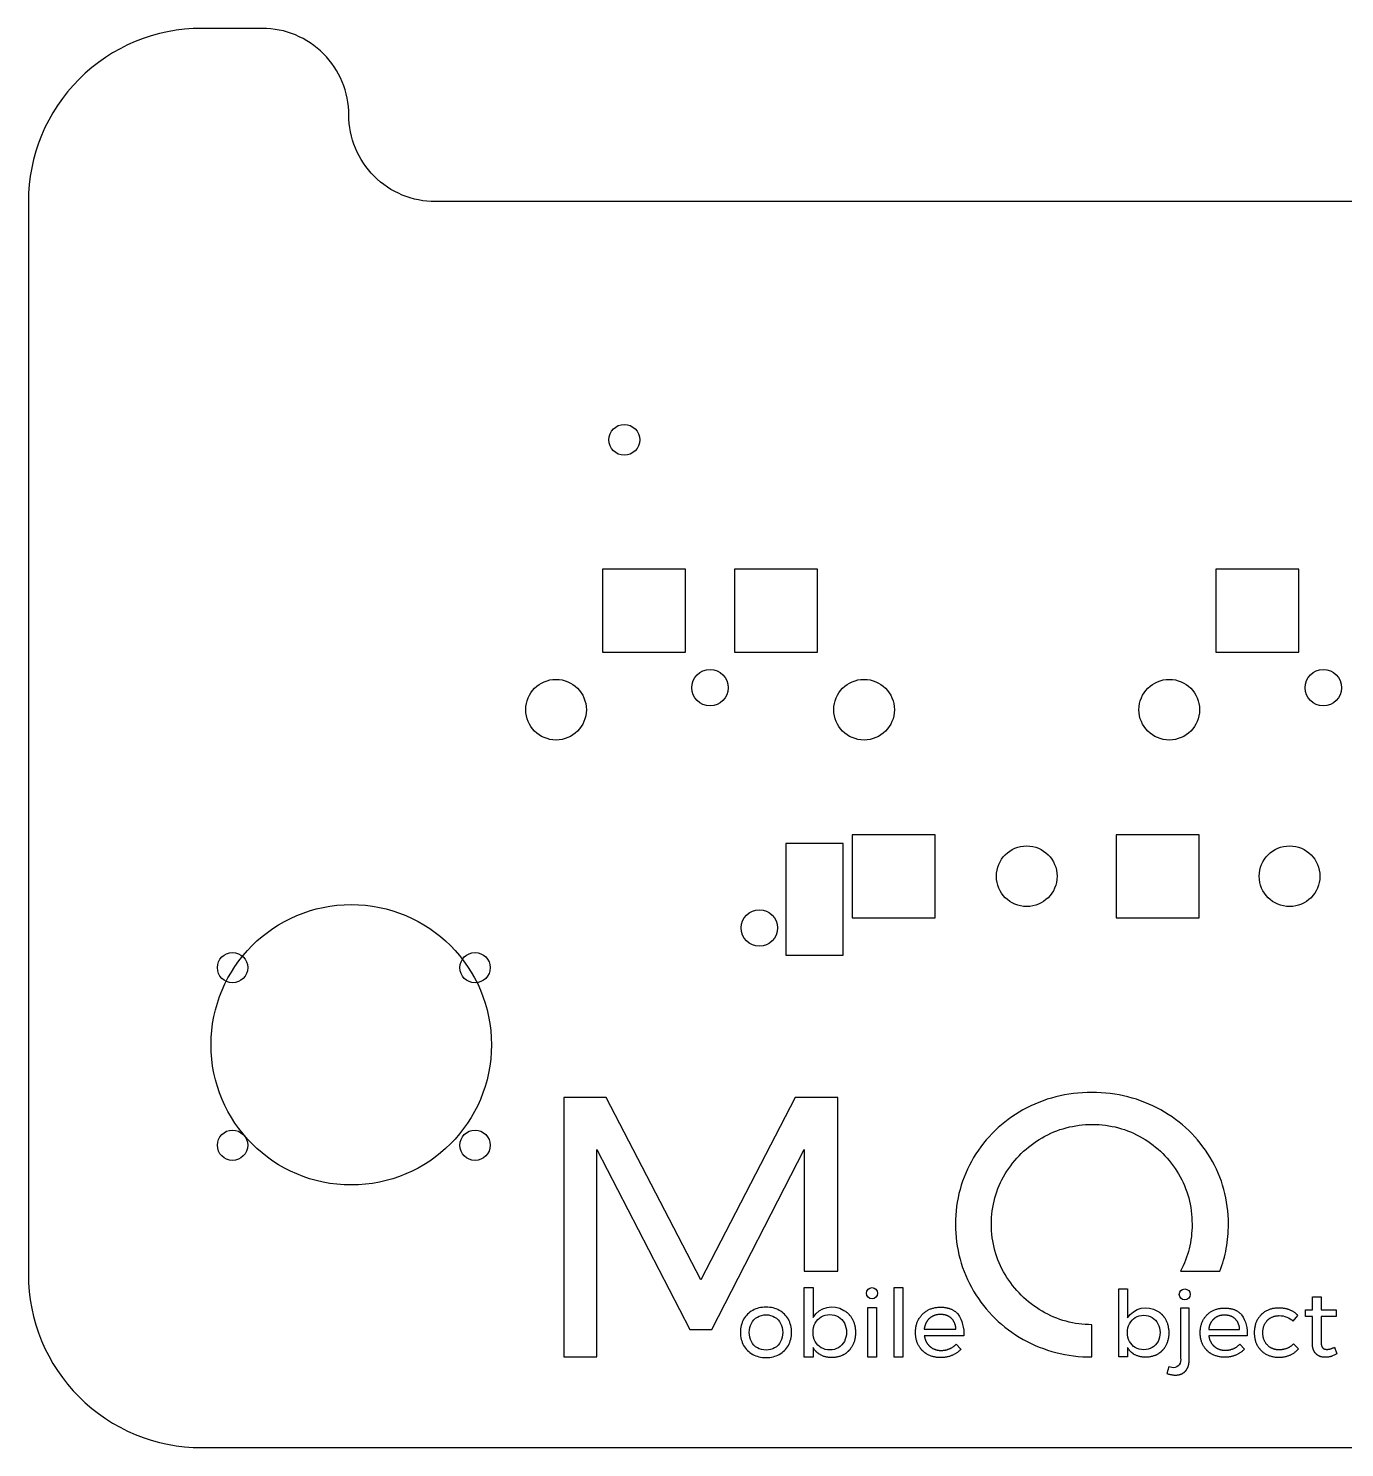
# Model space of a CAD drawing. Header units: millimetres. Extents: x -1043 to -744, y -1370 to -1206.
# Drawn here: x -1043.3 to -891.3, y -1370.3 to -1206.5 of the extents above; entities that cross this region are included whole.
import ezdxf

# ---------------------------------------------------------------- set-up
doc = ezdxf.new("R2010")
doc.units = ezdxf.units.MM
doc.header["$MEASUREMENT"] = 0
doc.layers.add('Electronics$CUT1', color=1, linetype='Continuous', true_color=0xff0000)
doc.layers.add('Electronics$ENGRAVE1', color=5, linetype='Continuous', true_color=0x0000ff)

msp = doc.modelspace()

# ---------------------------------------------------------------- linework, layer by layer
at = {"layer": 'Electronics$CUT1'}
msp.add_lwpolyline([(-1043.3, -1226.5), (-1043.3, -1350.34, 0.414214), (-1023.3, -1370.34), (-764.3, -1370.34, 0.414214), (-744.3, -1350.34), (-744.3, -1226.5, 0.414214), (-764.3, -1206.5), (-771.3, -1206.5, 0.414214), (-781.3, -1216.5, -0.414214), (-791.3, -1226.5), (-996.3, -1226.5, -0.414214), (-1006.3, -1216.5, 0.414214), (-1016.3, -1206.5), (-1023.3, -1206.5, 0.414214)], format="xyb", close=True, dxfattribs=at)
for points in [[(-977.01, -1278.51), (-967.42, -1278.51), (-967.42, -1268.93), (-977.01, -1268.93)], [(-961.77, -1278.51), (-952.18, -1278.51), (-952.18, -1268.93), (-961.77, -1268.93)], [(-906.21, -1278.51), (-896.62, -1278.51), (-896.62, -1268.93), (-906.21, -1268.93)], [(-955.86, -1313.49), (-949.23, -1313.49), (-949.23, -1300.6), (-955.86, -1300.6)], [(-948.2, -1309.17), (-938.62, -1309.17), (-938.62, -1299.58), (-948.2, -1299.58)], [(-917.72, -1309.17), (-908.14, -1309.17), (-908.14, -1299.58), (-917.72, -1299.58)]]:
    msp.add_lwpolyline(points, close=True, dxfattribs=at)
for centre, radius in [((-974.5, -1254), 1.78), ((-964.6, -1282.61), 2.1), ((-893.8, -1282.61), 2.1), ((-982.38, -1285.15), 3.5), ((-946.82, -1285.15), 3.5), ((-911.58, -1285.15), 3.5), ((-928.04, -1304.38), 3.5), ((-897.69, -1304.38), 3.5), ((-1006.02, -1323.83), 16.19), ((-958.9, -1310.35), 2.1), ((-1019.73, -1314.93), 1.75), ((-991.73, -1314.93), 1.75), ((-1019.73, -1335.43), 1.75), ((-991.73, -1335.43), 1.75)]:
    msp.add_circle(centre, radius, dxfattribs=at)
at = {"layer": 'Electronics$ENGRAVE1'}
for points in [[(-949.85, -1329.9), (-954.78, -1329.9), (-965.65, -1350.97), (-976.61, -1329.9), (-981.49, -1329.9), (-981.49, -1359.87), (-977.68, -1359.87), (-977.68, -1335.94), (-966.93, -1356.7), (-964.41, -1356.7), (-953.75, -1335.94), (-953.72, -1349.97), (-949.85, -1349.97)], [(-910.29, -1349.97), (-905.74, -1349.97), (-905.62, -1349.65), (-905.51, -1349.33), (-905.4, -1349), (-905.31, -1348.68), (-905.22, -1348.34), (-905.14, -1348.01), (-905.06, -1347.68), (-905, -1347.34), (-904.94, -1347), (-904.89, -1346.65), (-904.85, -1346.31), (-904.82, -1345.96), (-904.79, -1345.61), (-904.77, -1345.26), (-904.76, -1344.9), (-904.75, -1344.54), (-904.76, -1344.02), (-904.79, -1343.51), (-904.83, -1343), (-904.88, -1342.49), (-904.96, -1341.99), (-905.05, -1341.5), (-905.16, -1341.01), (-905.28, -1340.53), (-905.42, -1340.05), (-905.57, -1339.58), (-905.75, -1339.11), (-905.93, -1338.65), (-906.14, -1338.19), (-906.36, -1337.74), (-906.6, -1337.3), (-906.85, -1336.86), (-907.12, -1336.43), (-907.4, -1336.01), (-907.69, -1335.6), (-908, -1335.21), (-908.31, -1334.82), (-908.64, -1334.45), (-908.98, -1334.09), (-909.33, -1333.74), (-909.69, -1333.4), (-910.07, -1333.08), (-910.45, -1332.76), (-910.85, -1332.46), (-911.26, -1332.17), (-911.69, -1331.88), (-912.12, -1331.62), (-912.57, -1331.36), (-913.02, -1331.12), (-913.48, -1330.89), (-913.95, -1330.67), (-914.42, -1330.48), (-914.9, -1330.3), (-915.38, -1330.13), (-915.87, -1329.98), (-916.36, -1329.85), (-916.86, -1329.73), (-917.36, -1329.63), (-917.87, -1329.54), (-918.39, -1329.47), (-918.91, -1329.42), (-919.44, -1329.38), (-919.97, -1329.35), (-920.51, -1329.35), (-921.05, -1329.35), (-921.59, -1329.38), (-922.12, -1329.42), (-922.64, -1329.47), (-923.16, -1329.54), (-923.68, -1329.63), (-924.18, -1329.73), (-924.68, -1329.85), (-925.18, -1329.98), (-925.67, -1330.13), (-926.15, -1330.3), (-926.63, -1330.48), (-927.1, -1330.67), (-927.56, -1330.89), (-928.02, -1331.12), (-928.47, -1331.36), (-928.92, -1331.62), (-929.35, -1331.88), (-929.77, -1332.17), (-930.18, -1332.46), (-930.57, -1332.76), (-930.96, -1333.08), (-931.33, -1333.4), (-931.69, -1333.74), (-932.04, -1334.09), (-932.38, -1334.45), (-932.71, -1334.82), (-933.02, -1335.21), (-933.33, -1335.6), (-933.62, -1336.01), (-933.9, -1336.43), (-934.17, -1336.86), (-934.42, -1337.3), (-934.66, -1337.74), (-934.88, -1338.19), (-935.08, -1338.65), (-935.27, -1339.11), (-935.44, -1339.58), (-935.6, -1340.05), (-935.74, -1340.53), (-935.86, -1341.01), (-935.97, -1341.5), (-936.06, -1341.99), (-936.13, -1342.49), (-936.19, -1343), (-936.23, -1343.51), (-936.25, -1344.02), (-936.26, -1344.54), (-936.25, -1345.07), (-936.23, -1345.58), (-936.19, -1346.09), (-936.13, -1346.6), (-936.06, -1347.1), (-935.97, -1347.6), (-935.86, -1348.09), (-935.74, -1348.57), (-935.6, -1349.05), (-935.44, -1349.53), (-935.27, -1350), (-935.08, -1350.46), (-934.88, -1350.92), (-934.66, -1351.38), (-934.42, -1351.83), (-934.17, -1352.27), (-933.9, -1352.71), (-933.62, -1353.13), (-933.33, -1353.54), (-933.02, -1353.94), (-932.71, -1354.33), (-932.38, -1354.71), (-932.04, -1355.08), (-931.69, -1355.43), (-931.32, -1355.77), (-930.95, -1356.1), (-930.56, -1356.42), (-930.16, -1356.73), (-929.75, -1357.02), (-929.33, -1357.31), (-928.9, -1357.58), (-928.45, -1357.84), (-927.99, -1358.08), (-927.53, -1358.31), (-927.07, -1358.53), (-926.6, -1358.73), (-926.12, -1358.91), (-925.64, -1359.08), (-925.15, -1359.23), (-924.66, -1359.36), (-924.16, -1359.48), (-923.65, -1359.59), (-923.14, -1359.67), (-922.63, -1359.74), (-922.11, -1359.8), (-921.58, -1359.84), (-921.05, -1359.86), (-920.51, -1359.87), (-920.51, -1356.15), (-920.89, -1356.14), (-921.28, -1356.12), (-921.66, -1356.09), (-922.03, -1356.04), (-922.4, -1355.99), (-922.77, -1355.92), (-923.14, -1355.84), (-923.5, -1355.75), (-923.86, -1355.65), (-924.21, -1355.53), (-924.56, -1355.4), (-924.91, -1355.26), (-925.25, -1355.11), (-925.6, -1354.95), (-925.93, -1354.77), (-926.27, -1354.58), (-926.6, -1354.38), (-926.92, -1354.18), (-927.23, -1353.96), (-927.54, -1353.73), (-927.83, -1353.5), (-928.12, -1353.26), (-928.4, -1353.01), (-928.67, -1352.75), (-928.93, -1352.48), (-929.18, -1352.2), (-929.43, -1351.92), (-929.67, -1351.63), (-929.89, -1351.32), (-930.11, -1351.01), (-930.32, -1350.69), (-930.53, -1350.37), (-930.72, -1350.03), (-930.9, -1349.7), (-931.06, -1349.35), (-931.22, -1349.01), (-931.36, -1348.66), (-931.49, -1348.3), (-931.61, -1347.95), (-931.71, -1347.58), (-931.81, -1347.22), (-931.89, -1346.85), (-931.96, -1346.47), (-932.01, -1346.1), (-932.05, -1345.71), (-932.09, -1345.33), (-932.1, -1344.94), (-932.11, -1344.54), (-932.1, -1344.15), (-932.09, -1343.76), (-932.05, -1343.38), (-932.01, -1342.99), (-931.96, -1342.62), (-931.89, -1342.24), (-931.81, -1341.87), (-931.71, -1341.51), (-931.61, -1341.15), (-931.49, -1340.79), (-931.36, -1340.44), (-931.22, -1340.09), (-931.06, -1339.75), (-930.9, -1339.41), (-930.72, -1339.07), (-930.53, -1338.74), (-930.32, -1338.42), (-930.11, -1338.1), (-929.89, -1337.79), (-929.67, -1337.5), (-929.43, -1337.2), (-929.18, -1336.92), (-928.93, -1336.65), (-928.67, -1336.38), (-928.4, -1336.13), (-928.12, -1335.88), (-927.83, -1335.64), (-927.54, -1335.41), (-927.23, -1335.19), (-926.92, -1334.97), (-926.6, -1334.77), (-926.27, -1334.57), (-925.93, -1334.38), (-925.59, -1334.21), (-925.25, -1334.05), (-924.9, -1333.9), (-924.55, -1333.76), (-924.2, -1333.63), (-923.84, -1333.52), (-923.48, -1333.41), (-923.11, -1333.32), (-922.75, -1333.25), (-922.38, -1333.18), (-922, -1333.12), (-921.62, -1333.08), (-921.24, -1333.05), (-920.85, -1333.03), (-920.47, -1333.03), (-920.08, -1333.03), (-919.69, -1333.05), (-919.31, -1333.08), (-918.93, -1333.12), (-918.56, -1333.18), (-918.19, -1333.25), (-917.83, -1333.32), (-917.46, -1333.41), (-917.11, -1333.52), (-916.75, -1333.63), (-916.4, -1333.76), (-916.05, -1333.9), (-915.71, -1334.05), (-915.37, -1334.21), (-915.04, -1334.38), (-914.71, -1334.57), (-914.38, -1334.77), (-914.07, -1334.97), (-913.76, -1335.19), (-913.46, -1335.41), (-913.17, -1335.64), (-912.88, -1335.88), (-912.61, -1336.13), (-912.34, -1336.38), (-912.08, -1336.65), (-911.83, -1336.92), (-911.59, -1337.2), (-911.36, -1337.5), (-911.14, -1337.79), (-910.92, -1338.1), (-910.71, -1338.42), (-910.51, -1338.74), (-910.32, -1339.07), (-910.15, -1339.41), (-909.98, -1339.75), (-909.83, -1340.09), (-909.69, -1340.44), (-909.56, -1340.79), (-909.44, -1341.15), (-909.34, -1341.51), (-909.25, -1341.87), (-909.17, -1342.24), (-909.1, -1342.62), (-909.05, -1342.99), (-909, -1343.38), (-908.97, -1343.76), (-908.96, -1344.15), (-908.95, -1344.54), (-908.95, -1344.91), (-908.97, -1345.27), (-909, -1345.63), (-909.03, -1345.98), (-909.08, -1346.34), (-909.14, -1346.68), (-909.21, -1347.03), (-909.28, -1347.37), (-909.37, -1347.71), (-909.47, -1348.04), (-909.58, -1348.37), (-909.7, -1348.7), (-909.83, -1349.02), (-909.98, -1349.34), (-910.13, -1349.66)], [(-943.36, -1351.84), (-942.35, -1351.84), (-942.35, -1359.91), (-943.36, -1359.91)], [(-892.24, -1359.5), (-892.32, -1359.55), (-892.4, -1359.6), (-892.48, -1359.64), (-892.56, -1359.68), (-892.65, -1359.72), (-892.73, -1359.75), (-892.77, -1359.77), (-892.81, -1359.78), (-892.85, -1359.8), (-892.89, -1359.81), (-892.93, -1359.82), (-892.97, -1359.83), (-893.02, -1359.85), (-893.06, -1359.86), (-893.1, -1359.86), (-893.14, -1359.87), (-893.18, -1359.88), (-893.22, -1359.89), (-893.26, -1359.89), (-893.31, -1359.9), (-893.35, -1359.9), (-893.39, -1359.91), (-893.43, -1359.91), (-893.47, -1359.91), (-893.51, -1359.91), (-893.56, -1359.91), (-893.6, -1359.91), (-893.64, -1359.91), (-893.68, -1359.91), (-893.72, -1359.91), (-893.76, -1359.9), (-893.8, -1359.9), (-893.84, -1359.89), (-893.87, -1359.89), (-893.91, -1359.88), (-893.95, -1359.87), (-893.99, -1359.87), (-894.02, -1359.86), (-894.06, -1359.85), (-894.09, -1359.84), (-894.13, -1359.83), (-894.16, -1359.81), (-894.19, -1359.8), (-894.23, -1359.79), (-894.26, -1359.77), (-894.29, -1359.76), (-894.32, -1359.74), (-894.35, -1359.73), (-894.39, -1359.71), (-894.42, -1359.69), (-894.44, -1359.67), (-894.47, -1359.65), (-894.5, -1359.63), (-894.53, -1359.61), (-894.56, -1359.59), (-894.59, -1359.56), (-894.61, -1359.54), (-894.64, -1359.52), (-894.66, -1359.49), (-894.69, -1359.46), (-894.71, -1359.44), (-894.74, -1359.41), (-894.76, -1359.38), (-894.78, -1359.35), (-894.8, -1359.32), (-894.82, -1359.29), (-894.84, -1359.26), (-894.86, -1359.23), (-894.87, -1359.19), (-894.89, -1359.16), (-894.91, -1359.12), (-894.92, -1359.09), (-894.94, -1359.05), (-894.95, -1359.01), (-894.96, -1358.98), (-894.97, -1358.94), (-894.98, -1358.9), (-894.99, -1358.86), (-895, -1358.82), (-895.01, -1358.77), (-895.02, -1358.73), (-895.03, -1358.69), (-895.03, -1358.64), (-895.04, -1358.6), (-895.04, -1358.55), (-895.05, -1358.51), (-895.05, -1358.46), (-895.05, -1358.41), (-895.05, -1358.31), (-895.05, -1355.2), (-895.85, -1355.2), (-895.85, -1354.45), (-895.05, -1354.45), (-895.05, -1352.94), (-894.05, -1352.94), (-894.05, -1354.45), (-892.33, -1354.45), (-892.33, -1355.2), (-894.05, -1355.2), (-894.05, -1358.13), (-894.05, -1358.19), (-894.05, -1358.24), (-894.05, -1358.3), (-894.04, -1358.35), (-894.04, -1358.4), (-894.03, -1358.44), (-894.03, -1358.47), (-894.02, -1358.49), (-894.02, -1358.51), (-894.01, -1358.53), (-894.01, -1358.55), (-894, -1358.57), (-893.99, -1358.59), (-893.99, -1358.61), (-893.98, -1358.63), (-893.97, -1358.65), (-893.97, -1358.66), (-893.96, -1358.68), (-893.95, -1358.7), (-893.94, -1358.71), (-893.93, -1358.73), (-893.92, -1358.74), (-893.91, -1358.76), (-893.91, -1358.77), (-893.89, -1358.79), (-893.89, -1358.79), (-893.88, -1358.8), (-893.87, -1358.81), (-893.86, -1358.82), (-893.85, -1358.83), (-893.84, -1358.85), (-893.83, -1358.86), (-893.81, -1358.87), (-893.8, -1358.88), (-893.79, -1358.89), (-893.78, -1358.9), (-893.76, -1358.9), (-893.75, -1358.91), (-893.73, -1358.92), (-893.72, -1358.93), (-893.7, -1358.94), (-893.69, -1358.94), (-893.67, -1358.95), (-893.66, -1358.96), (-893.64, -1358.96), (-893.62, -1358.97), (-893.61, -1358.97), (-893.59, -1358.98), (-893.57, -1358.98), (-893.55, -1358.98), (-893.53, -1358.99), (-893.52, -1358.99), (-893.5, -1358.99), (-893.48, -1359), (-893.46, -1359), (-893.44, -1359), (-893.42, -1359), (-893.4, -1359), (-893.37, -1359), (-893.35, -1359), (-893.32, -1359), (-893.3, -1359), (-893.27, -1359), (-893.25, -1358.99), (-893.22, -1358.99), (-893.2, -1358.99), (-893.17, -1358.98), (-893.14, -1358.98), (-893.12, -1358.97), (-893.09, -1358.97), (-893.06, -1358.96), (-893.01, -1358.95), (-892.96, -1358.93), (-892.9, -1358.92), (-892.85, -1358.9), (-892.79, -1358.87), (-892.73, -1358.85), (-892.68, -1358.83), (-892.62, -1358.8), (-892.56, -1358.77), (-892.5, -1358.73)], [(-946.4, -1354.16), (-945.39, -1354.16), (-945.39, -1359.91), (-946.4, -1359.91)], [(-936.21, -1356.65), (-936.22, -1356.6), (-936.22, -1356.55), (-936.23, -1356.5), (-936.23, -1356.46), (-936.24, -1356.41), (-936.25, -1356.36), (-936.25, -1356.32), (-936.26, -1356.28), (-936.27, -1356.23), (-936.28, -1356.19), (-936.3, -1356.15), (-936.31, -1356.11), (-936.32, -1356.07), (-936.34, -1356.03), (-936.35, -1355.99), (-936.37, -1355.95), (-936.38, -1355.91), (-936.4, -1355.87), (-936.42, -1355.83), (-936.44, -1355.8), (-936.46, -1355.76), (-936.48, -1355.73), (-936.5, -1355.69), (-936.52, -1355.66), (-936.55, -1355.63), (-936.57, -1355.59), (-936.6, -1355.56), (-936.62, -1355.53), (-936.65, -1355.5), (-936.68, -1355.47), (-936.71, -1355.44), (-936.74, -1355.41), (-936.77, -1355.38), (-936.8, -1355.36), (-936.83, -1355.33), (-936.86, -1355.31), (-936.89, -1355.28), (-936.93, -1355.26), (-936.96, -1355.24), (-936.99, -1355.21), (-937.03, -1355.19), (-937.07, -1355.17), (-937.1, -1355.16), (-937.14, -1355.14), (-937.18, -1355.12), (-937.21, -1355.1), (-937.25, -1355.09), (-937.29, -1355.07), (-937.33, -1355.06), (-937.37, -1355.05), (-937.41, -1355.04), (-937.45, -1355.02), (-937.5, -1355.01), (-937.54, -1355), (-937.58, -1355), (-937.63, -1354.99), (-937.67, -1354.98), (-937.72, -1354.98), (-937.76, -1354.97), (-937.81, -1354.97), (-937.85, -1354.96), (-937.9, -1354.96), (-937.95, -1354.96), (-938, -1354.96), (-938.05, -1354.96), (-938.09, -1354.96), (-938.14, -1354.96), (-938.18, -1354.97), (-938.23, -1354.97), (-938.28, -1354.98), (-938.32, -1354.98), (-938.36, -1354.99), (-938.41, -1355), (-938.45, -1355.01), (-938.49, -1355.01), (-938.53, -1355.03), (-938.58, -1355.04), (-938.62, -1355.05), (-938.66, -1355.06), (-938.7, -1355.07), (-938.74, -1355.09), (-938.77, -1355.11), (-938.81, -1355.12), (-938.85, -1355.14), (-938.89, -1355.16), (-938.92, -1355.18), (-938.96, -1355.2), (-939, -1355.22), (-939.03, -1355.24), (-939.07, -1355.26), (-939.1, -1355.29), (-939.14, -1355.31), (-939.17, -1355.34), (-939.2, -1355.36), (-939.23, -1355.39), (-939.27, -1355.42), (-939.3, -1355.45), (-939.33, -1355.48), (-939.36, -1355.51), (-939.39, -1355.54), (-939.41, -1355.57), (-939.44, -1355.6), (-939.47, -1355.63), (-939.49, -1355.67), (-939.52, -1355.7), (-939.54, -1355.73), (-939.57, -1355.77), (-939.59, -1355.8), (-939.61, -1355.84), (-939.63, -1355.88), (-939.65, -1355.92), (-939.67, -1355.95), (-939.69, -1355.99), (-939.71, -1356.03), (-939.72, -1356.07), (-939.74, -1356.11), (-939.75, -1356.15), (-939.77, -1356.2), (-939.78, -1356.24), (-939.8, -1356.28), (-939.81, -1356.32), (-939.82, -1356.37), (-939.83, -1356.41), (-939.84, -1356.46), (-939.85, -1356.5), (-939.86, -1356.55), (-939.86, -1356.6), (-939.87, -1356.65)], [(-903.46, -1356.69), (-903.46, -1356.64), (-903.47, -1356.59), (-903.47, -1356.55), (-903.48, -1356.5), (-903.49, -1356.45), (-903.49, -1356.41), (-903.5, -1356.37), (-903.51, -1356.32), (-903.52, -1356.28), (-903.53, -1356.24), (-903.54, -1356.2), (-903.55, -1356.16), (-903.57, -1356.12), (-903.58, -1356.08), (-903.59, -1356.04), (-903.61, -1356), (-903.63, -1355.96), (-903.64, -1355.93), (-903.66, -1355.89), (-903.68, -1355.86), (-903.7, -1355.82), (-903.72, -1355.79), (-903.74, -1355.75), (-903.76, -1355.72), (-903.79, -1355.69), (-903.81, -1355.66), (-903.84, -1355.63), (-903.86, -1355.6), (-903.89, -1355.57), (-903.91, -1355.54), (-903.94, -1355.51), (-903.97, -1355.48), (-904, -1355.45), (-904.03, -1355.43), (-904.06, -1355.4), (-904.09, -1355.38), (-904.12, -1355.35), (-904.16, -1355.33), (-904.19, -1355.31), (-904.22, -1355.29), (-904.26, -1355.27), (-904.29, -1355.25), (-904.33, -1355.23), (-904.36, -1355.21), (-904.4, -1355.2), (-904.44, -1355.18), (-904.47, -1355.16), (-904.51, -1355.15), (-904.55, -1355.14), (-904.59, -1355.12), (-904.63, -1355.11), (-904.67, -1355.1), (-904.71, -1355.09), (-904.75, -1355.08), (-904.8, -1355.07), (-904.84, -1355.07), (-904.88, -1355.06), (-904.93, -1355.06), (-904.97, -1355.05), (-905.02, -1355.05), (-905.06, -1355.04), (-905.11, -1355.04), (-905.16, -1355.04), (-905.2, -1355.04), (-905.25, -1355.04), (-905.29, -1355.04), (-905.34, -1355.04), (-905.38, -1355.05), (-905.43, -1355.05), (-905.47, -1355.06), (-905.52, -1355.06), (-905.56, -1355.07), (-905.6, -1355.08), (-905.64, -1355.08), (-905.68, -1355.09), (-905.73, -1355.1), (-905.77, -1355.11), (-905.81, -1355.13), (-905.84, -1355.14), (-905.88, -1355.15), (-905.92, -1355.17), (-905.96, -1355.18), (-906, -1355.2), (-906.03, -1355.21), (-906.07, -1355.23), (-906.11, -1355.25), (-906.14, -1355.27), (-906.18, -1355.29), (-906.21, -1355.31), (-906.25, -1355.33), (-906.28, -1355.36), (-906.31, -1355.38), (-906.35, -1355.41), (-906.38, -1355.43), (-906.41, -1355.46), (-906.44, -1355.49), (-906.47, -1355.51), (-906.5, -1355.54), (-906.53, -1355.57), (-906.56, -1355.6), (-906.58, -1355.63), (-906.61, -1355.66), (-906.64, -1355.7), (-906.66, -1355.73), (-906.69, -1355.76), (-906.71, -1355.79), (-906.73, -1355.83), (-906.75, -1355.86), (-906.78, -1355.9), (-906.8, -1355.93), (-906.82, -1355.97), (-906.83, -1356.01), (-906.85, -1356.05), (-906.87, -1356.08), (-906.89, -1356.12), (-906.9, -1356.16), (-906.92, -1356.2), (-906.93, -1356.24), (-906.94, -1356.29), (-906.96, -1356.33), (-906.97, -1356.37), (-906.98, -1356.41), (-906.99, -1356.46), (-907, -1356.5), (-907.01, -1356.55), (-907.02, -1356.59), (-907.02, -1356.64), (-907.03, -1356.69)]]:
    msp.add_lwpolyline(points, close=True, dxfattribs=at)
for points in [[(-949.14, -1354.49), (-949.06, -1354.54), (-948.98, -1354.59), (-948.95, -1354.62), (-948.91, -1354.64), (-948.88, -1354.67), (-948.84, -1354.7), (-948.81, -1354.72), (-948.77, -1354.75), (-948.74, -1354.78), (-948.7, -1354.81), (-948.67, -1354.84), (-948.64, -1354.87), (-948.61, -1354.9), (-948.58, -1354.94), (-948.55, -1354.97), (-948.52, -1355), (-948.49, -1355.04), (-948.46, -1355.07), (-948.43, -1355.1), (-948.4, -1355.14), (-948.35, -1355.21), (-948.3, -1355.29), (-948.25, -1355.37), (-948.2, -1355.44), (-948.16, -1355.53), (-948.12, -1355.61), (-948.08, -1355.7), (-948.04, -1355.78), (-948.01, -1355.87), (-947.98, -1355.96), (-947.95, -1356.05), (-947.92, -1356.14), (-947.9, -1356.24), (-947.88, -1356.33), (-947.86, -1356.43), (-947.85, -1356.53), (-947.83, -1356.63), (-947.82, -1356.73), (-947.82, -1356.84), (-947.81, -1356.94), (-947.81, -1357.05), (-947.81, -1357.15), (-947.82, -1357.26), (-947.82, -1357.36), (-947.83, -1357.46), (-947.84, -1357.56), (-947.86, -1357.66), (-947.88, -1357.76), (-947.9, -1357.85), (-947.92, -1357.94), (-947.94, -1358.04), (-947.97, -1358.13), (-948, -1358.22), (-948.04, -1358.3), (-948.07, -1358.39), (-948.11, -1358.47), (-948.15, -1358.56), (-948.2, -1358.64), (-948.24, -1358.72), (-948.29, -1358.79), (-948.34, -1358.87), (-948.37, -1358.9), (-948.4, -1358.94), (-948.42, -1358.97), (-948.45, -1359.01), (-948.48, -1359.04), (-948.51, -1359.08), (-948.54, -1359.11), (-948.57, -1359.14), (-948.6, -1359.17), (-948.63, -1359.2), (-948.66, -1359.23), (-948.69, -1359.26), (-948.73, -1359.29), (-948.76, -1359.32), (-948.79, -1359.35), (-948.83, -1359.38), (-948.86, -1359.41), (-948.9, -1359.43), (-948.93, -1359.46), (-948.97, -1359.48), (-949.01, -1359.51), (-949.04, -1359.53), (-949.12, -1359.58), (-949.16, -1359.6), (-949.2, -1359.62), (-949.24, -1359.64), (-949.28, -1359.66), (-949.32, -1359.68), (-949.36, -1359.7), (-949.4, -1359.72), (-949.45, -1359.74), (-949.53, -1359.77), (-949.62, -1359.8), (-949.7, -1359.83), (-949.79, -1359.85), (-949.88, -1359.87), (-949.97, -1359.89), (-950.07, -1359.91), (-950.16, -1359.92), (-950.26, -1359.93), (-950.35, -1359.94), (-950.45, -1359.94), (-950.55, -1359.94), (-950.64, -1359.94), (-950.73, -1359.94), (-950.82, -1359.93), (-950.91, -1359.92), (-950.99, -1359.91), (-951.07, -1359.9), (-951.16, -1359.88), (-951.24, -1359.87), (-951.32, -1359.85), (-951.4, -1359.82), (-951.47, -1359.8), (-951.55, -1359.77), (-951.62, -1359.74), (-951.69, -1359.71), (-951.77, -1359.68), (-951.84, -1359.64), (-951.9, -1359.6), (-951.97, -1359.56), (-952, -1359.54), (-952.04, -1359.52), (-952.07, -1359.49), (-952.1, -1359.47), (-952.13, -1359.45), (-952.16, -1359.42), (-952.19, -1359.4), (-952.22, -1359.37), (-952.25, -1359.35), (-952.28, -1359.32), (-952.3, -1359.3), (-952.33, -1359.27), (-952.36, -1359.24), (-952.38, -1359.21), (-952.41, -1359.18), (-952.44, -1359.16), (-952.46, -1359.13), (-952.49, -1359.1), (-952.51, -1359.07), (-952.53, -1359.03), (-952.58, -1358.97), (-952.62, -1358.91), (-952.67, -1358.84), (-952.71, -1358.77), (-952.71, -1359.91), (-953.72, -1359.91), (-953.72, -1351.84), (-952.71, -1351.84), (-952.71, -1355.3, -0.413707)], [(-912.93, -1354.58), (-912.86, -1354.63), (-912.78, -1354.68), (-912.75, -1354.7), (-912.71, -1354.73), (-912.68, -1354.75), (-912.64, -1354.78), (-912.61, -1354.81), (-912.57, -1354.84), (-912.54, -1354.87), (-912.51, -1354.89), (-912.48, -1354.92), (-912.45, -1354.95), (-912.42, -1354.98), (-912.39, -1355.02), (-912.36, -1355.05), (-912.33, -1355.08), (-912.3, -1355.11), (-912.27, -1355.15), (-912.24, -1355.18), (-912.22, -1355.22), (-912.16, -1355.29), (-912.11, -1355.36), (-912.07, -1355.43), (-912.02, -1355.51), (-911.98, -1355.59), (-911.94, -1355.67), (-911.9, -1355.76), (-911.86, -1355.84), (-911.83, -1355.93), (-911.8, -1356.02), (-911.77, -1356.1), (-911.74, -1356.2), (-911.72, -1356.29), (-911.7, -1356.38), (-911.69, -1356.48), (-911.67, -1356.57), (-911.66, -1356.67), (-911.65, -1356.77), (-911.64, -1356.87), (-911.64, -1356.97), (-911.64, -1357.08), (-911.64, -1357.18), (-911.64, -1357.28), (-911.65, -1357.38), (-911.66, -1357.48), (-911.67, -1357.58), (-911.68, -1357.67), (-911.7, -1357.77), (-911.72, -1357.86), (-911.74, -1357.95), (-911.77, -1358.04), (-911.8, -1358.13), (-911.83, -1358.22), (-911.86, -1358.3), (-911.89, -1358.39), (-911.93, -1358.47), (-911.97, -1358.55), (-912.01, -1358.63), (-912.06, -1358.71), (-912.11, -1358.78), (-912.16, -1358.85), (-912.18, -1358.89), (-912.21, -1358.92), (-912.23, -1358.96), (-912.26, -1358.99), (-912.29, -1359.02), (-912.32, -1359.06), (-912.35, -1359.09), (-912.38, -1359.12), (-912.41, -1359.15), (-912.44, -1359.18), (-912.47, -1359.21), (-912.5, -1359.24), (-912.53, -1359.27), (-912.56, -1359.3), (-912.6, -1359.32), (-912.63, -1359.35), (-912.66, -1359.38), (-912.7, -1359.4), (-912.73, -1359.43), (-912.77, -1359.45), (-912.8, -1359.48), (-912.84, -1359.5), (-912.92, -1359.55), (-912.96, -1359.57), (-912.99, -1359.59), (-913.03, -1359.61), (-913.07, -1359.63), (-913.11, -1359.65), (-913.15, -1359.67), (-913.19, -1359.69), (-913.23, -1359.7), (-913.32, -1359.73), (-913.4, -1359.76), (-913.48, -1359.79), (-913.57, -1359.81), (-913.66, -1359.83), (-913.75, -1359.85), (-913.84, -1359.87), (-913.93, -1359.88), (-914.02, -1359.89), (-914.12, -1359.9), (-914.22, -1359.9), (-914.31, -1359.9), (-914.4, -1359.9), (-914.49, -1359.9), (-914.57, -1359.89), (-914.66, -1359.88), (-914.74, -1359.87), (-914.82, -1359.86), (-914.9, -1359.85), (-914.98, -1359.83), (-915.06, -1359.81), (-915.14, -1359.79), (-915.21, -1359.76), (-915.28, -1359.74), (-915.36, -1359.71), (-915.43, -1359.68), (-915.5, -1359.64), (-915.57, -1359.61), (-915.63, -1359.57), (-915.7, -1359.53), (-915.73, -1359.51), (-915.76, -1359.49), (-915.79, -1359.46), (-915.82, -1359.44), (-915.85, -1359.42), (-915.88, -1359.39), (-915.91, -1359.37), (-915.94, -1359.35), (-915.97, -1359.32), (-916, -1359.3), (-916.02, -1359.27), (-916.05, -1359.24), (-916.08, -1359.22), (-916.1, -1359.19), (-916.13, -1359.16), (-916.15, -1359.13), (-916.18, -1359.11), (-916.2, -1359.08), (-916.22, -1359.05), (-916.25, -1359.02), (-916.29, -1358.95), (-916.33, -1358.89), (-916.38, -1358.82), (-916.42, -1358.76), (-916.42, -1359.87), (-917.4, -1359.87), (-917.4, -1351.99), (-916.42, -1351.99), (-916.42, -1355.37, -0.413707)], [(-935.99, -1354.91, -0.169777), (-935.31, -1357.43), (-939.86, -1357.43), (-939.85, -1357.48), (-939.84, -1357.53), (-939.83, -1357.57), (-939.82, -1357.62), (-939.81, -1357.66), (-939.8, -1357.71), (-939.79, -1357.75), (-939.77, -1357.8), (-939.76, -1357.84), (-939.74, -1357.88), (-939.73, -1357.92), (-939.71, -1357.97), (-939.69, -1358.01), (-939.68, -1358.05), (-939.66, -1358.09), (-939.64, -1358.12), (-939.62, -1358.16), (-939.6, -1358.2), (-939.57, -1358.24), (-939.55, -1358.27), (-939.53, -1358.31), (-939.5, -1358.34), (-939.48, -1358.38), (-939.45, -1358.41), (-939.42, -1358.44), (-939.39, -1358.48), (-939.37, -1358.51), (-939.34, -1358.54), (-939.31, -1358.57), (-939.28, -1358.6), (-939.24, -1358.63), (-939.21, -1358.66), (-939.18, -1358.69), (-939.14, -1358.71), (-939.11, -1358.74), (-939.08, -1358.77), (-939.04, -1358.79), (-939.01, -1358.81), (-938.97, -1358.84), (-938.93, -1358.86), (-938.9, -1358.88), (-938.86, -1358.9), (-938.82, -1358.92), (-938.78, -1358.94), (-938.74, -1358.96), (-938.7, -1358.97), (-938.66, -1358.99), (-938.62, -1359), (-938.58, -1359.02), (-938.54, -1359.03), (-938.5, -1359.04), (-938.46, -1359.05), (-938.41, -1359.06), (-938.37, -1359.07), (-938.33, -1359.08), (-938.28, -1359.09), (-938.24, -1359.09), (-938.19, -1359.1), (-938.15, -1359.11), (-938.1, -1359.11), (-938.05, -1359.11), (-938.01, -1359.11), (-937.96, -1359.12), (-937.91, -1359.12), (-937.85, -1359.12), (-937.78, -1359.11), (-937.72, -1359.11), (-937.66, -1359.1), (-937.6, -1359.1), (-937.54, -1359.09), (-937.48, -1359.08), (-937.42, -1359.07), (-937.36, -1359.06), (-937.3, -1359.04), (-937.24, -1359.03), (-937.18, -1359.01), (-937.13, -1358.99), (-937.07, -1358.97), (-937.01, -1358.95), (-936.96, -1358.93), (-936.9, -1358.91), (-936.85, -1358.88), (-936.8, -1358.86), (-936.75, -1358.83), (-936.7, -1358.8), (-936.65, -1358.77), (-936.6, -1358.74), (-936.55, -1358.71), (-936.5, -1358.68), (-936.45, -1358.64), (-936.41, -1358.61), (-936.36, -1358.57), (-936.32, -1358.53), (-936.28, -1358.49), (-936.23, -1358.45), (-936.19, -1358.41), (-935.64, -1358.99), (-935.69, -1359.04), (-935.75, -1359.1), (-935.8, -1359.15), (-935.86, -1359.2), (-935.92, -1359.25), (-935.98, -1359.3), (-936.04, -1359.35), (-936.11, -1359.39), (-936.17, -1359.43), (-936.24, -1359.48), (-936.3, -1359.52), (-936.37, -1359.55), (-936.44, -1359.59), (-936.51, -1359.63), (-936.59, -1359.66), (-936.66, -1359.69), (-936.74, -1359.72), (-936.81, -1359.75), (-936.89, -1359.78), (-936.97, -1359.8), (-937.05, -1359.82), (-937.13, -1359.85), (-937.21, -1359.86), (-937.29, -1359.88), (-937.37, -1359.9), (-937.46, -1359.91), (-937.54, -1359.92), (-937.63, -1359.93), (-937.72, -1359.93), (-937.81, -1359.94), (-937.9, -1359.94), (-937.99, -1359.94), (-938.09, -1359.94), (-938.2, -1359.94), (-938.3, -1359.93), (-938.4, -1359.92), (-938.5, -1359.91), (-938.6, -1359.89), (-938.69, -1359.87), (-938.79, -1359.85), (-938.88, -1359.83), (-938.97, -1359.8), (-939.06, -1359.77), (-939.15, -1359.74), (-939.24, -1359.7), (-939.33, -1359.66), (-939.41, -1359.62), (-939.49, -1359.58), (-939.58, -1359.53), (-939.65, -1359.48), (-939.69, -1359.46), (-939.73, -1359.43), (-939.77, -1359.41), (-939.81, -1359.38), (-939.84, -1359.35), (-939.88, -1359.32), (-939.91, -1359.29), (-939.95, -1359.26), (-939.98, -1359.23), (-940.01, -1359.2), (-940.05, -1359.17), (-940.08, -1359.14), (-940.11, -1359.11), (-940.14, -1359.07), (-940.17, -1359.04), (-940.2, -1359.01), (-940.23, -1358.97), (-940.26, -1358.94), (-940.29, -1358.9), (-940.32, -1358.86), (-940.34, -1358.83), (-940.37, -1358.79), (-940.42, -1358.71), (-940.47, -1358.63), (-940.52, -1358.55), (-940.56, -1358.47), (-940.6, -1358.38), (-940.64, -1358.3), (-940.68, -1358.21), (-940.71, -1358.12), (-940.74, -1358.03), (-940.77, -1357.93), (-940.79, -1357.84), (-940.81, -1357.75), (-940.83, -1357.65), (-940.85, -1357.55), (-940.86, -1357.45), (-940.87, -1357.35), (-940.88, -1357.25), (-940.88, -1357.14), (-940.88, -1357.04), (-940.88, -1356.93), (-940.88, -1356.83), (-940.87, -1356.73), (-940.86, -1356.63), (-940.85, -1356.53), (-940.83, -1356.43), (-940.81, -1356.33), (-940.79, -1356.24), (-940.77, -1356.14), (-940.74, -1356.05), (-940.71, -1355.96), (-940.68, -1355.87), (-940.64, -1355.79), (-940.6, -1355.7), (-940.56, -1355.61), (-940.52, -1355.53), (-940.47, -1355.45), (-940.42, -1355.37), (-940.37, -1355.3), (-940.32, -1355.22), (-940.26, -1355.15), (-940.2, -1355.08), (-940.14, -1355.01), (-940.08, -1354.94), (-940.02, -1354.88), (-939.95, -1354.82), (-939.88, -1354.76), (-939.81, -1354.7), (-939.73, -1354.65), (-939.66, -1354.6), (-939.58, -1354.55), (-939.5, -1354.5), (-939.42, -1354.45), (-939.33, -1354.41), (-939.25, -1354.37), (-939.16, -1354.33), (-939.07, -1354.3), (-938.98, -1354.27), (-938.89, -1354.24), (-938.8, -1354.22), (-938.71, -1354.19), (-938.61, -1354.18), (-938.51, -1354.16), (-938.42, -1354.15), (-938.32, -1354.14), (-938.22, -1354.13), (-938.11, -1354.12), (-938.01, -1354.12), (-937.93, -1354.12), (-937.84, -1354.13), (-937.76, -1354.13), (-937.69, -1354.14), (-937.61, -1354.14), (-937.53, -1354.15), (-937.46, -1354.16), (-937.38, -1354.17), (-937.31, -1354.19), (-937.24, -1354.2), (-937.17, -1354.22), (-937.1, -1354.23), (-937.03, -1354.25), (-936.96, -1354.27), (-936.9, -1354.3), (-936.83, -1354.32), (-936.77, -1354.35), (-936.71, -1354.37), (-936.65, -1354.4), (-936.59, -1354.43), (-936.53, -1354.46), (-936.48, -1354.5), (-936.42, -1354.53), (-936.37, -1354.57), (-936.32, -1354.6), (-936.27, -1354.64), (-936.22, -1354.68), (-936.17, -1354.73), (-936.12, -1354.77), (-936.07, -1354.82), (-936.03, -1354.86)], [(-911.11, -1361.12), (-911.62, -1361.02), (-911.85, -1361.77), (-911.79, -1361.79), (-911.73, -1361.82), (-911.67, -1361.84), (-911.61, -1361.86), (-911.55, -1361.87), (-911.48, -1361.89), (-911.42, -1361.9), (-911.36, -1361.91), (-911.3, -1361.93), (-911.24, -1361.94), (-911.18, -1361.94), (-911.12, -1361.95), (-911.06, -1361.96), (-911, -1361.96), (-910.94, -1361.96), (-910.88, -1361.96), (-910.84, -1361.96), (-910.79, -1361.96), (-910.74, -1361.96), (-910.7, -1361.96), (-910.65, -1361.95), (-910.61, -1361.95), (-910.57, -1361.94), (-910.52, -1361.93), (-910.48, -1361.93), (-910.44, -1361.92), (-910.4, -1361.91), (-910.36, -1361.9), (-910.32, -1361.88), (-910.28, -1361.87), (-910.24, -1361.86), (-910.21, -1361.84), (-910.17, -1361.83), (-910.13, -1361.81), (-910.1, -1361.8), (-910.06, -1361.78), (-910.03, -1361.76), (-910, -1361.74), (-909.96, -1361.72), (-909.93, -1361.7), (-909.9, -1361.67), (-909.87, -1361.65), (-909.84, -1361.63), (-909.81, -1361.6), (-909.78, -1361.57), (-909.75, -1361.55), (-909.73, -1361.52), (-909.7, -1361.49), (-909.67, -1361.46), (-909.65, -1361.43), (-909.62, -1361.4), (-909.6, -1361.37), (-909.58, -1361.33), (-909.56, -1361.3), (-909.54, -1361.26), (-909.52, -1361.23), (-909.5, -1361.19), (-909.48, -1361.16), (-909.46, -1361.12), (-909.44, -1361.08), (-909.43, -1361.04), (-909.41, -1361), (-909.4, -1360.96), (-909.39, -1360.92), (-909.37, -1360.88), (-909.36, -1360.83), (-909.35, -1360.79), (-909.34, -1360.74), (-909.33, -1360.7), (-909.32, -1360.65), (-909.31, -1360.61), (-909.31, -1360.56), (-909.3, -1360.51), (-909.29, -1360.46), (-909.29, -1360.36), (-909.28, -1360.25), (-909.28, -1360.15), (-909.28, -1354.25), (-910.28, -1354.25), (-910.28, -1360.01, -0.483932)], [(-903.24, -1354.99, -0.169777), (-902.58, -1357.45), (-907.02, -1357.45), (-907.01, -1357.5), (-907, -1357.54), (-906.99, -1357.59), (-906.98, -1357.63), (-906.97, -1357.68), (-906.96, -1357.72), (-906.95, -1357.77), (-906.94, -1357.81), (-906.92, -1357.85), (-906.91, -1357.89), (-906.89, -1357.93), (-906.88, -1357.97), (-906.86, -1358.01), (-906.84, -1358.05), (-906.82, -1358.09), (-906.8, -1358.13), (-906.78, -1358.16), (-906.76, -1358.2), (-906.74, -1358.24), (-906.72, -1358.27), (-906.69, -1358.31), (-906.67, -1358.34), (-906.65, -1358.37), (-906.62, -1358.41), (-906.59, -1358.44), (-906.57, -1358.47), (-906.54, -1358.5), (-906.51, -1358.53), (-906.48, -1358.56), (-906.45, -1358.59), (-906.42, -1358.62), (-906.39, -1358.65), (-906.35, -1358.68), (-906.32, -1358.7), (-906.29, -1358.73), (-906.25, -1358.75), (-906.22, -1358.78), (-906.19, -1358.8), (-906.15, -1358.82), (-906.11, -1358.85), (-906.08, -1358.87), (-906.04, -1358.89), (-906, -1358.9), (-905.97, -1358.92), (-905.93, -1358.94), (-905.89, -1358.95), (-905.85, -1358.97), (-905.81, -1358.98), (-905.77, -1359), (-905.73, -1359.01), (-905.69, -1359.02), (-905.65, -1359.03), (-905.61, -1359.04), (-905.57, -1359.05), (-905.52, -1359.06), (-905.48, -1359.07), (-905.44, -1359.07), (-905.39, -1359.08), (-905.35, -1359.09), (-905.3, -1359.09), (-905.26, -1359.09), (-905.21, -1359.09), (-905.16, -1359.1), (-905.12, -1359.1), (-905.06, -1359.1), (-904.99, -1359.09), (-904.93, -1359.09), (-904.87, -1359.08), (-904.81, -1359.08), (-904.75, -1359.07), (-904.69, -1359.06), (-904.64, -1359.05), (-904.58, -1359.04), (-904.52, -1359.03), (-904.46, -1359.01), (-904.41, -1358.99), (-904.35, -1358.98), (-904.3, -1358.96), (-904.24, -1358.94), (-904.19, -1358.92), (-904.14, -1358.89), (-904.08, -1358.87), (-904.03, -1358.84), (-903.98, -1358.82), (-903.93, -1358.79), (-903.88, -1358.76), (-903.83, -1358.73), (-903.79, -1358.7), (-903.74, -1358.67), (-903.7, -1358.63), (-903.65, -1358.6), (-903.61, -1358.56), (-903.56, -1358.52), (-903.52, -1358.49), (-903.48, -1358.45), (-903.44, -1358.41), (-902.9, -1358.97), (-902.95, -1359.02), (-903.01, -1359.08), (-903.06, -1359.13), (-903.12, -1359.18), (-903.17, -1359.23), (-903.23, -1359.27), (-903.29, -1359.32), (-903.36, -1359.36), (-903.42, -1359.41), (-903.48, -1359.45), (-903.55, -1359.49), (-903.62, -1359.52), (-903.68, -1359.56), (-903.75, -1359.59), (-903.82, -1359.63), (-903.9, -1359.66), (-903.97, -1359.69), (-904.05, -1359.72), (-904.12, -1359.74), (-904.2, -1359.77), (-904.27, -1359.79), (-904.35, -1359.81), (-904.43, -1359.83), (-904.51, -1359.84), (-904.59, -1359.86), (-904.68, -1359.87), (-904.76, -1359.88), (-904.84, -1359.89), (-904.93, -1359.89), (-905.02, -1359.9), (-905.1, -1359.9), (-905.19, -1359.9), (-905.3, -1359.9), (-905.4, -1359.9), (-905.5, -1359.89), (-905.59, -1359.88), (-905.69, -1359.87), (-905.79, -1359.85), (-905.88, -1359.83), (-905.97, -1359.81), (-906.07, -1359.79), (-906.16, -1359.76), (-906.24, -1359.73), (-906.33, -1359.7), (-906.42, -1359.67), (-906.5, -1359.63), (-906.58, -1359.59), (-906.66, -1359.55), (-906.74, -1359.5), (-906.82, -1359.45), (-906.86, -1359.43), (-906.89, -1359.4), (-906.93, -1359.38), (-906.97, -1359.35), (-907, -1359.32), (-907.04, -1359.3), (-907.07, -1359.27), (-907.1, -1359.24), (-907.14, -1359.21), (-907.17, -1359.18), (-907.2, -1359.15), (-907.23, -1359.12), (-907.26, -1359.09), (-907.29, -1359.05), (-907.32, -1359.02), (-907.35, -1358.99), (-907.38, -1358.95), (-907.41, -1358.92), (-907.44, -1358.89), (-907.47, -1358.85), (-907.49, -1358.81), (-907.52, -1358.78), (-907.57, -1358.7), (-907.62, -1358.62), (-907.66, -1358.54), (-907.7, -1358.46), (-907.74, -1358.38), (-907.78, -1358.29), (-907.82, -1358.21), (-907.85, -1358.12), (-907.88, -1358.03), (-907.9, -1357.94), (-907.93, -1357.85), (-907.95, -1357.76), (-907.97, -1357.66), (-907.98, -1357.57), (-907.99, -1357.47), (-908, -1357.37), (-908.01, -1357.27), (-908.02, -1357.17), (-908.02, -1357.07), (-908.02, -1356.97), (-908.01, -1356.86), (-908, -1356.76), (-907.99, -1356.67), (-907.98, -1356.57), (-907.97, -1356.47), (-907.95, -1356.38), (-907.93, -1356.29), (-907.9, -1356.2), (-907.88, -1356.11), (-907.85, -1356.02), (-907.82, -1355.93), (-907.78, -1355.84), (-907.74, -1355.76), (-907.7, -1355.68), (-907.66, -1355.6), (-907.62, -1355.52), (-907.57, -1355.44), (-907.52, -1355.37), (-907.47, -1355.29), (-907.41, -1355.22), (-907.35, -1355.15), (-907.3, -1355.09), (-907.23, -1355.02), (-907.17, -1354.96), (-907.11, -1354.9), (-907.04, -1354.84), (-906.97, -1354.79), (-906.9, -1354.74), (-906.82, -1354.68), (-906.75, -1354.64), (-906.67, -1354.59), (-906.59, -1354.54), (-906.51, -1354.5), (-906.42, -1354.46), (-906.34, -1354.43), (-906.25, -1354.4), (-906.17, -1354.37), (-906.08, -1354.34), (-905.99, -1354.31), (-905.89, -1354.29), (-905.8, -1354.27), (-905.71, -1354.26), (-905.61, -1354.25), (-905.51, -1354.24), (-905.42, -1354.23), (-905.32, -1354.22), (-905.21, -1354.22), (-905.13, -1354.22), (-905.05, -1354.23), (-904.97, -1354.23), (-904.9, -1354.23), (-904.82, -1354.24), (-904.75, -1354.25), (-904.67, -1354.26), (-904.6, -1354.27), (-904.53, -1354.28), (-904.46, -1354.3), (-904.39, -1354.31), (-904.32, -1354.33), (-904.26, -1354.35), (-904.19, -1354.37), (-904.13, -1354.39), (-904.07, -1354.41), (-904.01, -1354.44), (-903.95, -1354.47), (-903.89, -1354.49), (-903.83, -1354.52), (-903.77, -1354.55), (-903.72, -1354.59), (-903.67, -1354.62), (-903.61, -1354.66), (-903.56, -1354.69), (-903.51, -1354.73), (-903.46, -1354.77), (-903.42, -1354.81), (-903.37, -1354.85), (-903.32, -1354.9), (-903.28, -1354.94)], [(-898.89, -1355.1, -0.202399), (-897.28, -1355.75), (-896.74, -1355.07), (-896.79, -1355.02), (-896.84, -1354.97), (-896.89, -1354.92), (-896.94, -1354.88), (-897, -1354.83), (-897.05, -1354.79), (-897.11, -1354.75), (-897.17, -1354.71), (-897.23, -1354.67), (-897.29, -1354.63), (-897.35, -1354.6), (-897.42, -1354.56), (-897.48, -1354.53), (-897.55, -1354.5), (-897.62, -1354.47), (-897.69, -1354.44), (-897.76, -1354.41), (-897.84, -1354.39), (-897.91, -1354.37), (-897.98, -1354.34), (-898.06, -1354.33), (-898.14, -1354.31), (-898.22, -1354.29), (-898.29, -1354.28), (-898.38, -1354.26), (-898.46, -1354.25), (-898.54, -1354.24), (-898.62, -1354.24), (-898.71, -1354.23), (-898.79, -1354.23), (-898.88, -1354.22), (-898.97, -1354.22), (-899.07, -1354.22), (-899.17, -1354.23), (-899.27, -1354.24), (-899.37, -1354.24), (-899.46, -1354.26), (-899.56, -1354.27), (-899.65, -1354.29), (-899.74, -1354.31), (-899.83, -1354.34), (-899.92, -1354.36), (-900.01, -1354.39), (-900.1, -1354.43), (-900.18, -1354.46), (-900.26, -1354.5), (-900.34, -1354.54), (-900.42, -1354.58), (-900.5, -1354.63), (-900.58, -1354.68), (-900.65, -1354.73), (-900.73, -1354.78), (-900.76, -1354.81), (-900.8, -1354.84), (-900.83, -1354.87), (-900.86, -1354.89), (-900.9, -1354.92), (-900.93, -1354.95), (-900.96, -1354.98), (-900.99, -1355.02), (-901.02, -1355.05), (-901.05, -1355.08), (-901.08, -1355.11), (-901.11, -1355.15), (-901.14, -1355.18), (-901.17, -1355.22), (-901.22, -1355.29), (-901.27, -1355.36), (-901.32, -1355.43), (-901.37, -1355.51), (-901.42, -1355.59), (-901.46, -1355.67), (-901.5, -1355.76), (-901.54, -1355.84), (-901.57, -1355.93), (-901.61, -1356.01), (-901.63, -1356.1), (-901.66, -1356.19), (-901.68, -1356.28), (-901.71, -1356.38), (-901.72, -1356.47), (-901.74, -1356.57), (-901.75, -1356.67), (-901.76, -1356.76), (-901.77, -1356.86), (-901.77, -1356.97), (-901.77, -1357.07), (-901.77, -1357.17), (-901.77, -1357.27), (-901.76, -1357.37), (-901.75, -1357.47), (-901.74, -1357.57), (-901.72, -1357.66), (-901.71, -1357.76), (-901.68, -1357.85), (-901.66, -1357.94), (-901.63, -1358.03), (-901.61, -1358.12), (-901.57, -1358.21), (-901.54, -1358.29), (-901.5, -1358.37), (-901.46, -1358.46), (-901.42, -1358.54), (-901.37, -1358.62), (-901.32, -1358.69), (-901.27, -1358.77), (-901.22, -1358.84), (-901.17, -1358.91), (-901.14, -1358.95), (-901.11, -1358.98), (-901.08, -1359.01), (-901.05, -1359.05), (-901.02, -1359.08), (-900.99, -1359.11), (-900.96, -1359.14), (-900.93, -1359.17), (-900.9, -1359.2), (-900.86, -1359.23), (-900.83, -1359.26), (-900.8, -1359.29), (-900.73, -1359.34), (-900.65, -1359.4), (-900.58, -1359.45), (-900.5, -1359.5), (-900.42, -1359.54), (-900.34, -1359.59), (-900.26, -1359.63), (-900.18, -1359.66), (-900.1, -1359.7), (-900.01, -1359.73), (-899.92, -1359.76), (-899.83, -1359.79), (-899.74, -1359.81), (-899.65, -1359.83), (-899.56, -1359.85), (-899.46, -1359.87), (-899.37, -1359.88), (-899.27, -1359.89), (-899.17, -1359.9), (-899.07, -1359.9), (-898.97, -1359.9), (-898.88, -1359.9), (-898.79, -1359.9), (-898.7, -1359.89), (-898.61, -1359.89), (-898.52, -1359.88), (-898.43, -1359.87), (-898.35, -1359.85), (-898.27, -1359.84), (-898.18, -1359.82), (-898.1, -1359.8), (-898.02, -1359.78), (-897.94, -1359.76), (-897.86, -1359.73), (-897.79, -1359.71), (-897.71, -1359.68), (-897.64, -1359.65), (-897.56, -1359.62), (-897.49, -1359.58), (-897.42, -1359.54), (-897.36, -1359.51), (-897.29, -1359.47), (-897.22, -1359.43), (-897.16, -1359.38), (-897.1, -1359.34), (-897.04, -1359.29), (-896.98, -1359.24), (-896.93, -1359.19), (-896.87, -1359.14), (-896.82, -1359.09), (-896.77, -1359.03), (-896.71, -1358.97), (-896.67, -1358.92), (-897.23, -1358.34), (-897.27, -1358.38), (-897.3, -1358.42), (-897.34, -1358.46), (-897.38, -1358.5), (-897.42, -1358.54), (-897.46, -1358.57), (-897.51, -1358.61), (-897.55, -1358.64), (-897.6, -1358.67), (-897.65, -1358.7), (-897.69, -1358.73), (-897.74, -1358.76), (-897.79, -1358.79), (-897.84, -1358.81), (-897.9, -1358.84), (-897.95, -1358.86), (-898.01, -1358.88), (-898.06, -1358.9), (-898.12, -1358.92), (-898.18, -1358.94), (-898.23, -1358.96), (-898.29, -1358.97), (-898.35, -1358.99), (-898.41, -1359), (-898.47, -1359.01), (-898.54, -1359.02), (-898.6, -1359.03), (-898.66, -1359.03), (-898.73, -1359.04), (-898.79, -1359.04), (-898.86, -1359.04), (-898.93, -1359.04), (-899, -1359.04), (-899.06, -1359.04), (-899.13, -1359.03), (-899.19, -1359.03), (-899.25, -1359.02), (-899.32, -1359.01), (-899.38, -1359), (-899.44, -1358.98), (-899.5, -1358.96), (-899.56, -1358.95), (-899.59, -1358.94), (-899.61, -1358.92), (-899.64, -1358.91), (-899.67, -1358.9), (-899.7, -1358.89), (-899.73, -1358.88), (-899.75, -1358.87), (-899.78, -1358.85), (-899.81, -1358.84), (-899.84, -1358.82), (-899.86, -1358.81), (-899.89, -1358.79), (-899.94, -1358.76), (-899.99, -1358.73), (-900.04, -1358.69), (-900.09, -1358.66), (-900.13, -1358.62), (-900.18, -1358.58), (-900.22, -1358.54), (-900.26, -1358.49), (-900.3, -1358.45), (-900.34, -1358.4), (-900.38, -1358.36), (-900.42, -1358.31), (-900.45, -1358.26), (-900.48, -1358.21), (-900.52, -1358.15), (-900.55, -1358.1), (-900.58, -1358.04), (-900.6, -1357.98), (-900.63, -1357.93), (-900.65, -1357.87), (-900.67, -1357.81), (-900.69, -1357.74), (-900.71, -1357.68), (-900.73, -1357.62), (-900.74, -1357.55), (-900.75, -1357.49), (-900.76, -1357.42), (-900.77, -1357.35), (-900.78, -1357.28), (-900.78, -1357.21), (-900.79, -1357.14), (-900.79, -1357.07), (-900.79, -1357), (-900.78, -1356.92), (-900.78, -1356.85), (-900.77, -1356.78), (-900.76, -1356.72), (-900.75, -1356.65), (-900.74, -1356.58), (-900.72, -1356.52), (-900.71, -1356.45), (-900.69, -1356.39), (-900.67, -1356.33), (-900.65, -1356.27), (-900.62, -1356.21), (-900.6, -1356.15), (-900.57, -1356.09), (-900.54, -1356.04), (-900.51, -1355.98), (-900.48, -1355.93), (-900.44, -1355.88), (-900.41, -1355.83), (-900.37, -1355.78), (-900.33, -1355.73), (-900.31, -1355.71), (-900.29, -1355.69), (-900.27, -1355.66), (-900.25, -1355.64), (-900.23, -1355.62), (-900.21, -1355.6), (-900.19, -1355.58), (-900.16, -1355.56), (-900.14, -1355.54), (-900.12, -1355.52), (-900.09, -1355.5), (-900.07, -1355.48), (-900.05, -1355.46), (-900.02, -1355.45), (-899.97, -1355.41), (-899.92, -1355.38), (-899.87, -1355.35), (-899.81, -1355.32), (-899.76, -1355.29), (-899.7, -1355.26), (-899.64, -1355.24), (-899.59, -1355.22), (-899.53, -1355.2), (-899.47, -1355.18), (-899.41, -1355.16), (-899.35, -1355.15), (-899.28, -1355.14), (-899.22, -1355.13), (-899.15, -1355.12), (-899.09, -1355.11), (-899.02, -1355.11), (-898.95, -1355.1)]]:
    msp.add_lwpolyline(points, format="xyb", close=True, dxfattribs=at)
for centre, radius in [((-945.9, -1352.51), 0.65), ((-909.79, -1352.65), 0.635)]:
    msp.add_circle(centre, radius, dxfattribs=at)
for points in [[(-956.61, -1354.49), (-956.16, -1354.74), (-955.81, -1355.08), (-955.56, -1355.52), (-955.31, -1355.96), (-955.19, -1356.46), (-955.19, -1357.03), (-955.19, -1357.59), (-955.31, -1358.1), (-955.56, -1358.54), (-955.81, -1358.98), (-956.16, -1359.33), (-956.61, -1359.57), (-957.05, -1359.82), (-957.56, -1359.94), (-958.13, -1359.94), (-958.72, -1359.94), (-959.23, -1359.82), (-959.67, -1359.57), (-960.12, -1359.33), (-960.47, -1358.98), (-960.72, -1358.55), (-960.97, -1358.11), (-961.09, -1357.6), (-961.09, -1357.03), (-961.09, -1356.46), (-960.97, -1355.96), (-960.72, -1355.52), (-960.47, -1355.08), (-960.12, -1354.74), (-959.67, -1354.49), (-959.23, -1354.25), (-958.72, -1354.12), (-958.13, -1354.12), (-957.56, -1354.12), (-957.05, -1354.25), (-956.61, -1354.49)], [(-959.14, -1355.27), (-959.43, -1355.44), (-959.66, -1355.68), (-959.83, -1355.99), (-959.99, -1356.3), (-960.07, -1356.65), (-960.07, -1357.04), (-960.07, -1357.44), (-959.99, -1357.79), (-959.83, -1358.1), (-959.66, -1358.42), (-959.43, -1358.66), (-959.14, -1358.83), (-958.85, -1359), (-958.51, -1359.08), (-958.13, -1359.08), (-957.77, -1359.08), (-957.43, -1359), (-957.14, -1358.83), (-956.85, -1358.66), (-956.62, -1358.42), (-956.45, -1358.1), (-956.29, -1357.79), (-956.21, -1357.44), (-956.21, -1357.04), (-956.21, -1356.65), (-956.29, -1356.3), (-956.45, -1355.99), (-956.62, -1355.68), (-956.85, -1355.44), (-957.14, -1355.27), (-957.43, -1355.09), (-957.77, -1355), (-958.13, -1355), (-958.51, -1355), (-958.85, -1355.09), (-959.14, -1355.27)], [(-949.77, -1358.8), (-949.48, -1358.63), (-949.25, -1358.38), (-949.09, -1358.07), (-948.93, -1357.76), (-948.84, -1357.41), (-948.84, -1357.02), (-948.84, -1356.63), (-948.93, -1356.28), (-949.09, -1355.97), (-949.26, -1355.66), (-949.49, -1355.42), (-949.78, -1355.24), (-950.07, -1355.07), (-950.4, -1354.98), (-950.77, -1354.98), (-951.14, -1354.98), (-951.47, -1355.07), (-951.77, -1355.24), (-952.06, -1355.42), (-952.29, -1355.66), (-952.46, -1355.97), (-952.62, -1356.28), (-952.71, -1356.63), (-952.71, -1357.02), (-952.71, -1357.42), (-952.62, -1357.77), (-952.46, -1358.08), (-952.29, -1358.39), (-952.06, -1358.63), (-951.77, -1358.8), (-951.47, -1358.97), (-951.14, -1359.06), (-950.77, -1359.06), (-950.4, -1359.06), (-950.07, -1358.97), (-949.77, -1358.8)], [(-913.55, -1358.79), (-913.27, -1358.62), (-913.04, -1358.38), (-912.88, -1358.08), (-912.73, -1357.77), (-912.65, -1357.43), (-912.65, -1357.05), (-912.65, -1356.67), (-912.73, -1356.33), (-912.89, -1356.03), (-913.05, -1355.72), (-913.28, -1355.49), (-913.56, -1355.32), (-913.84, -1355.15), (-914.16, -1355.06), (-914.53, -1355.06), (-914.89, -1355.06), (-915.21, -1355.15), (-915.5, -1355.32), (-915.78, -1355.49), (-916.01, -1355.72), (-916.17, -1356.03), (-916.33, -1356.33), (-916.42, -1356.67), (-916.42, -1357.05), (-916.42, -1357.44), (-916.33, -1357.78), (-916.17, -1358.08), (-916.01, -1358.38), (-915.78, -1358.62), (-915.5, -1358.79), (-915.21, -1358.96), (-914.89, -1359.04), (-914.53, -1359.04), (-914.16, -1359.04), (-913.84, -1358.96), (-913.55, -1358.79)]]:
    msp.add_open_spline(points, degree=3, knots=[0, 0, 0, 0, 1, 1, 1, 2, 2, 2, 3, 3, 3, 4, 4, 4, 5, 5, 5, 6, 6, 6, 7, 7, 7, 8, 8, 8, 9, 9, 9, 10, 10, 10, 11, 11, 11, 12, 12, 12, 12], dxfattribs=at)

doc.saveas('drawing.dxf')
